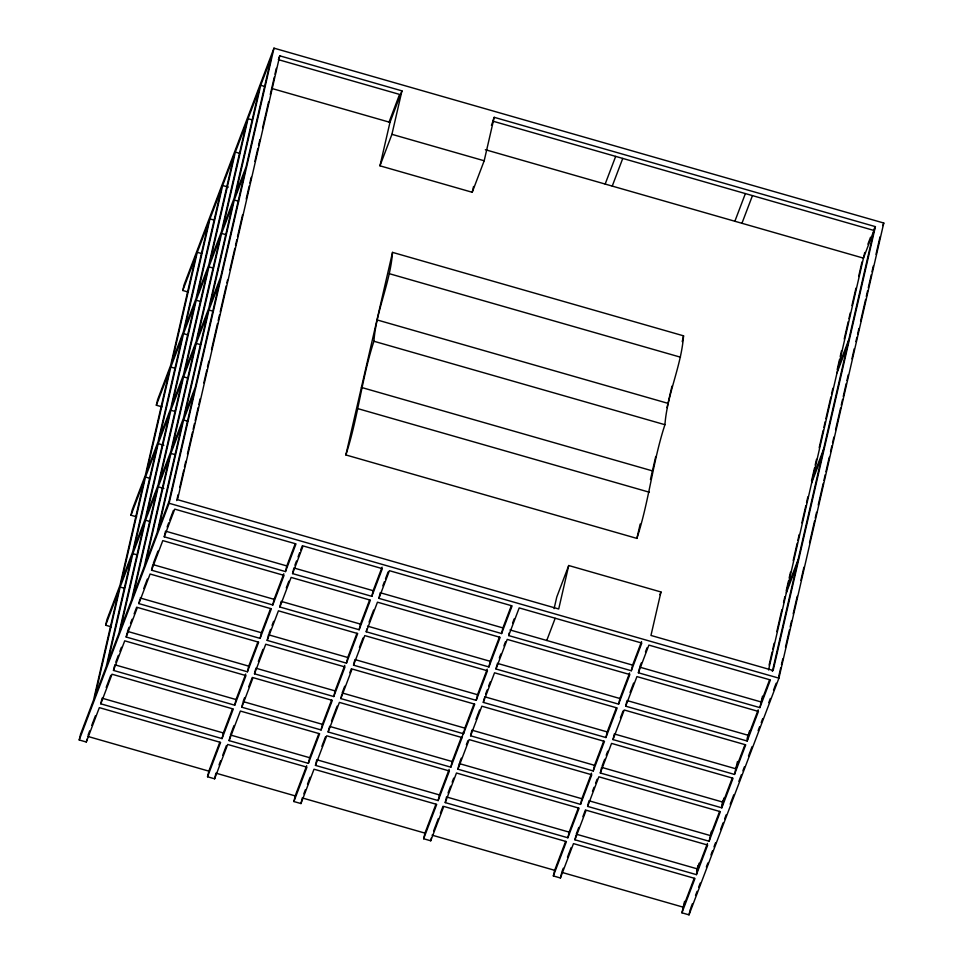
<?xml version="1.0" encoding="UTF-8"?>
<svg xmlns="http://www.w3.org/2000/svg" width="963" height="963" viewBox="0 0 963 963"><rect width="100%" height="100%" fill="white"/><g stroke="black" fill="none" stroke-linecap="round" stroke-linejoin="round"><path stroke-width="1.44" d="M345.861 454.945C358.092 417.641 361.679 378.555 373.909 341.251C376.172 310.808 390.268 282.809 392.531 252.378L683.549 335.834C681.286 366.277 667.19 394.264 664.927 424.707C652.697 462.011 649.11 501.097 636.88 538.401L345.861 454.945L392.531 252.378M188.447 292.114L182.777 290.489L184.077 284.843L273.986 48.15L883.781 223.031L778.923 678.157L689.014 914.85L681.936 912.816L694.985 878.461L573.479 843.612L560.43 877.979L553.352 875.945L566.4 841.59L443.787 806.416L430.726 840.783L423.648 838.749L436.708 804.394L314.022 769.208L300.962 803.563L293.896 801.541L306.944 767.174L227.665 744.447L214.617 778.802L207.539 776.768L220.587 742.413L99.345 707.636L86.297 742.004L79.219 739.969L80.519 734.336L93.567 699.969L118.702 590.873L105.653 625.228L111.311 626.853M105.653 625.228L106.953 619.582L120.002 585.227L144.053 480.874L130.992 515.229L136.662 516.854M130.992 515.229L132.292 509.583L145.353 475.228L169.392 370.875L156.343 405.23L162.001 406.855M156.343 405.23L157.643 399.585L170.692 365.23L195.826 256.122L182.777 290.489M120.158 587.045L95.012 696.153L106.255 666.565L131.389 557.469L120.158 587.045L124.396 588.273M145.497 477.046L121.458 581.411L132.689 551.823L156.74 447.47L145.497 477.046L149.747 478.274M170.848 367.059L146.797 471.413L158.04 441.824L182.079 337.471L170.848 367.059L175.085 368.275M197.283 252.306L172.148 361.414L183.379 331.826L208.526 222.718L197.283 252.306L201.532 253.522M86.297 742.004L86.947 739.175M132.846 553.641L107.7 662.749L118.943 633.16L144.077 524.053L132.846 553.641L137.095 554.869M158.185 443.642L134.146 548.007L145.377 518.419L169.428 414.066L158.185 443.642L163.854 445.267M183.536 333.643L159.485 438.009L170.728 408.42L194.767 304.067L183.536 333.643L187.785 334.871M209.97 218.902L184.836 328.01L196.067 298.422L221.213 189.314L209.97 218.902L214.219 220.118M100.79 703.821L112.033 674.232L233.287 709.009L222.044 738.597L100.79 703.821L102.09 698.187L223.344 732.951L232.54 708.744M145.533 520.237L120.399 629.345L131.63 599.756L156.776 490.649L145.533 520.237L149.783 521.452M170.872 410.238L146.833 514.603L158.076 485.015L182.115 380.65L170.872 410.238L175.122 411.466M196.223 300.239L172.172 404.604L183.415 375.016L207.466 270.663L196.223 300.239L200.473 301.467M222.658 185.498L197.523 294.606L208.766 265.018L233.901 155.91L222.658 185.498L228.327 187.123M113.478 670.417L124.721 640.828L245.974 675.605L234.731 705.193L113.478 670.417L114.453 666.191M158.221 486.833L133.087 595.941L144.318 566.352L169.464 457.244L158.221 486.833L163.879 488.458M183.572 376.834L159.521 481.199L170.764 451.611L194.803 347.246L183.572 376.834L187.809 378.05M208.911 266.835L184.872 371.2L196.103 341.612L220.154 237.247L208.911 266.835L213.16 268.063M235.345 152.094L210.211 261.202L221.454 231.614L246.588 122.506L235.345 152.094L239.594 153.31M126.177 637.012L137.408 607.424L258.662 642.201L247.419 671.789L126.177 637.012L127.152 632.787M170.908 453.429L145.774 562.536L157.017 532.948L182.151 423.84L170.908 453.429L175.158 454.644M196.259 343.43L172.208 447.795L183.452 418.207L207.49 313.842L196.259 343.43L200.497 344.646M221.598 233.431L197.559 337.796L208.79 308.208L232.841 203.843L221.598 233.431L225.848 234.647M248.033 118.69L222.898 227.798L234.141 198.209L259.276 89.102L248.033 118.69L252.282 119.906M138.865 603.608L150.096 574.02L271.349 608.797L260.106 638.385L138.865 603.608L139.84 599.383M183.596 420.024L158.462 529.132L168.97 501.446L194.117 392.35L183.596 420.024L187.845 421.24M208.947 310.026L184.896 414.391L195.417 386.705L219.456 282.352L208.947 310.026L213.196 311.242M234.286 200.027L210.247 304.392L220.756 276.706L244.807 172.353L234.286 200.027L238.535 201.243M260.732 85.286L235.586 194.394L246.107 166.707L271.241 57.611L260.732 85.286L264.969 86.501M151.552 570.204L162.795 540.616L284.037 575.393L272.794 604.981L151.552 570.204L152.852 564.559M79.219 739.969L169.127 503.276L273.986 48.15M164.24 536.8L174.748 509.126L296.002 543.89L285.493 571.577L164.24 536.8L165.54 531.155L286.793 565.931L295.196 543.794M176.723 500.567L178.059 494.753M179.744 487.483L183.764 470.028M184.439 467.115L185.775 461.289M187.448 454.018L192.48 432.194M193.142 429.293L194.49 423.467M195.164 420.566L198.173 407.469M198.847 404.556L200.184 398.742M203.831 382.937L206.828 369.9M207.502 366.999L208.839 361.197M211.511 349.605L217.518 323.508M218.192 320.619L219.528 314.817M220.19 311.916L226.197 285.83M226.859 282.966L227.509 280.149M229.844 270.037L234.852 248.298M235.514 245.409L236.85 239.606M237.524 236.705L242.532 214.966M246.203 199.016L249.212 185.979M249.874 183.078L251.211 177.276M254.858 161.471L257.867 148.374M258.541 145.461L259.89 139.647M262.562 128.007L268.605 101.825M270.278 94.555L274.299 77.1M274.973 74.187L276.309 68.361M494.2 117.317L484.184 160.773L472.219 192.275L379.964 165.817L391.929 134.326L401.944 90.859L279.764 55.818L177.505 499.665L558.709 608.989L568.724 565.522L660.979 591.98L650.964 635.448L773.145 670.489L875.403 226.642L494.2 117.317L492.743 121.133M207.539 776.768L208.839 771.134L219.805 742.268M222.044 738.597L223.344 732.951M214.617 778.802L215.917 773.157L295.184 795.895L306.679 765.657M234.731 705.193L236.031 699.547L245.734 674.004M229.122 740.631L240.365 711.043L319.632 733.77L308.389 763.358L229.122 740.631L230.097 736.394M247.419 671.789L248.719 666.143L257.915 641.936M241.809 707.215L253.052 677.639L332.319 700.366L321.076 729.954L241.809 707.215L242.784 702.99M260.106 638.385L261.406 632.739L270.603 608.532M254.497 673.811L265.74 644.235L345.007 666.962L333.776 696.55L254.497 673.811L255.472 669.586M272.794 604.981L274.094 599.335L283.808 573.779M267.184 640.407L278.427 610.819L357.694 633.558L346.463 663.146L267.184 640.407L268.484 634.773L347.763 657.5L356.96 633.293M285.493 571.577L286.793 565.931M379.964 165.817L389.979 122.349L401.944 90.859M279.872 607.003L291.115 577.415L370.382 600.154L359.151 629.742L279.872 607.003L281.172 601.369L360.451 624.096L369.648 599.889M292.571 573.599L303.08 545.925L382.347 568.652L371.838 596.338L292.571 573.599L293.871 567.965L373.138 590.692L382.07 567.171M293.896 801.541L295.184 795.895M308.389 763.358L309.689 757.725L318.885 733.517M300.962 803.563L302.262 797.93L424.948 833.115L435.914 804.249M321.076 729.954L322.376 724.32L331.573 700.101M315.467 765.392L326.71 735.804L449.396 770.99L438.153 800.578L315.467 765.392L316.767 759.747L439.453 794.932L449.155 769.377M333.776 696.55L335.064 690.904L344.778 665.361M463.384 731.94L462.084 737.586L450.84 767.174L328.154 731.988L329.129 727.751M346.463 663.146L347.763 657.5M340.842 698.584L352.085 668.996L474.771 704.182L463.528 733.758L340.842 698.584L341.817 694.347M359.151 629.742L360.451 624.096M353.541 665.18L364.772 635.592L487.459 670.778L476.228 700.354L353.541 665.18L354.516 660.943M371.838 596.338L373.138 590.692M366.229 631.764L377.46 602.188L500.146 637.362L488.915 666.95L366.229 631.764L366.879 628.947M472.219 192.275L473.555 186.485M378.916 598.36L389.425 570.686L512.111 605.871L501.603 633.546L378.916 598.36L380.216 592.726L502.903 627.912L511.317 605.763M423.648 838.749L424.948 833.115M438.153 800.578L439.453 794.932M430.726 840.783L431.376 837.954M450.84 767.174L452.141 761.528L461.337 737.321M445.231 802.6L456.474 773.012L579.1 808.186L567.857 837.774L445.231 802.6L446.531 796.967L569.157 832.128L578.354 807.921M463.528 733.758L464.828 728.124L474.025 703.917M457.919 769.196L469.162 739.608L591.788 774.782L580.545 804.37L457.919 769.196L459.219 763.563L581.845 798.724L591.547 773.169M476.228 700.354L477.528 694.72L487.23 669.165M470.606 735.792L481.849 706.204L604.475 741.378L593.232 770.966L470.606 735.792L471.906 730.159L594.532 765.32L603.729 741.113M488.915 666.95L490.215 661.316L499.412 637.109M483.306 702.388L494.537 672.8L617.163 707.974L605.92 737.55L483.306 702.388L484.281 698.163M501.603 633.546L502.903 627.912M495.993 668.984L507.224 639.396L629.85 674.557L618.607 704.146L495.993 668.984L496.968 664.759M508.681 635.58L519.189 607.906L641.815 643.067L631.307 670.742L508.681 635.58L509.331 632.763M554.098 608.616L556.77 597.024L568.724 565.522M553.352 875.945L554.652 870.311L565.618 841.445M567.857 837.774L569.157 832.128M636.88 538.401L640.19 524.041M650.446 479.502L655.743 456.51M666.998 407.662L671.969 386.115M682.225 341.576L683.549 335.834M560.43 877.979L561.405 873.742M580.545 804.37L581.845 798.724M574.935 839.796L586.166 810.208L707.673 845.057L696.43 874.645L574.935 839.796L575.91 835.571M593.232 770.966L594.532 765.32M587.623 806.392L598.866 776.804L720.36 811.653L709.117 841.241L587.623 806.392L588.598 802.167M605.92 737.55L607.22 731.916L616.416 707.709M600.31 772.988L611.553 743.4L733.048 778.248L721.817 807.837L600.31 772.988L601.61 767.355L723.117 802.191L732.301 777.984M618.607 704.146L619.907 698.512L629.621 672.956M612.998 739.584L624.241 709.996L745.735 744.844L734.504 774.433L612.998 739.584L614.298 733.95L735.804 768.787L745.001 744.58M631.307 670.742L632.607 665.108L641.539 641.575M625.685 706.18L636.928 676.592L758.435 711.44L747.192 741.029L625.685 706.18L626.66 701.955M638.385 672.776L648.893 645.102L770.388 679.938L759.879 707.624L638.385 672.776L639.348 668.551M681.936 912.816L684.573 901.356M696.622 871.371L697.958 865.544M696.43 874.645L699.078 863.185M689.014 914.85L690.302 909.204M709.117 841.241L711.428 831.238M721.66 806.007L722.996 800.193M721.817 807.837L724.116 797.833M734.504 774.433L737.477 761.516M747.035 739.199L748.046 734.841M747.192 741.029L749.491 731.025M769.112 665.06L772.133 651.975M772.795 649.062L774.144 643.248M776.828 631.608L781.848 609.784M783.521 602.513L784.869 596.699M786.169 591.053L788.504 580.906M789.166 578.005L790.503 572.215M793.175 560.61L797.183 543.228M797.858 540.327L799.194 534.525M801.866 522.933L805.875 505.539M806.537 502.638L807.873 496.836M811.508 481.055L814.517 468.006M815.18 465.117L816.516 459.315M819.188 447.723L823.196 430.329M823.871 427.428L825.207 421.625M825.869 418.724L830.876 396.985M831.551 394.096L832.887 388.294M837.196 369.599L839.543 359.416M840.205 356.515L841.554 350.688M844.226 339.048L848.247 321.594M848.921 318.693L850.269 312.867M851.942 305.596L855.963 288.142M858.647 276.501L861.993 261.948M759.879 707.624L762.515 696.165M768.558 669.971L864.75 252.499M772.362 671.392L874.609 227.641M778.766 676.327L780.776 667.6M781.45 664.699L782.799 658.873M785.471 647.232L789.491 629.778M790.166 626.865L791.502 621.051M793.187 613.78L797.208 596.326M800.891 580.316L803.912 567.231M809.546 542.747L814.554 521.007M815.228 518.106L816.564 512.304M818.237 505.057L823.245 483.318M823.907 480.417L825.243 474.627M825.917 471.726L829.251 457.232M830.551 451.587L831.888 445.797M832.562 442.896L833.898 437.094M835.559 429.847L840.567 408.107M841.241 405.206L842.577 399.404M843.239 396.515L846.248 383.467M846.922 380.566L848.259 374.776M851.93 358.826L854.265 348.678M855.902 341.588L856.901 337.231M857.576 334.317L858.912 328.503M860.585 321.221L865.617 299.409M866.291 296.496L867.627 290.682M868.301 287.768L871.31 274.672M871.984 271.759L873.333 265.944M876.005 254.304L880.026 236.85M278.801 58.37L279.764 55.818M88.115 734.986L89.679 730.857M91.762 725.368L95.421 715.75M106.183 687.426L110.781 675.316M115.801 662.087L118.353 655.37M119.894 651.325L121.422 647.292M129.006 627.334L127.477 631.379L248.719 666.143M130.535 623.302L132.063 619.269M134.11 613.888L136.662 607.172M143.74 588.549L147.315 579.136M153.358 563.223L157.956 551.113M167.117 527.014L168.694 522.861M169.741 520.092L173.424 510.402M389.052 122.084L399.573 94.41L278.319 59.634M219.046 764.911L220.611 760.794M222.706 755.293L226.353 745.675M233.997 725.572L230.422 734.986L309.689 757.725M244.638 697.549L243.109 701.582L322.376 724.32M248.731 686.788L252.306 677.374M258.349 661.449L262.947 649.351M269.002 633.425L270.531 629.393M272.06 625.36L273.6 621.328M286.288 587.924L288.84 581.195M294.919 565.197L296.496 561.044M298.073 556.891L299.649 552.738M300.697 549.969L302.274 545.816M491.419 125.359L492.996 121.206L873.959 230.458M303.839 793.801L305.403 789.684M307.486 784.183L310.098 777.31M321.883 746.301L325.458 736.888M331.501 720.962L337.122 706.168M344.706 686.21L342.142 692.939L464.828 728.124M349.81 672.764L351.339 668.731M359.44 647.425L363.015 638.012M369.058 622.098L373.656 609.988M382.841 585.805L384.418 581.652M385.477 578.883L388.101 571.962M328.154 731.988L339.397 702.4L462.084 737.586M605.161 184.065L615.682 156.391M612.239 186.1L622.76 158.413M433.591 831.021L438.297 818.646M440.38 813.145L442.992 806.284M448.06 792.934L450.624 786.205M452.153 782.173L453.681 778.14M459.736 762.215L461.265 758.182M466.369 744.736L467.91 740.691M475.999 719.397L479.574 709.984M485.617 694.058L487.158 690.026M488.686 685.993L490.215 681.96M499.328 657.97L500.868 653.925M503.926 645.86L505.467 641.827M512.605 623.025L514.182 618.872M546.755 640.479L555.157 618.342M734.865 221.261L745.386 193.587M741.943 223.296L752.464 195.609M659.944 594.725L660.979 591.98M563.295 868.217L561.73 872.334L683.236 907.182L694.191 878.316M567.472 857.214L571.131 847.596M578.787 827.434L576.235 834.163L697.73 868.999L707.444 843.456M582.868 816.672L585.432 809.955M592.498 791.345L594.027 787.301M595.567 783.268L597.096 779.236M602.116 766.006L604.68 759.277M606.209 755.245L607.737 751.212M620.425 717.808L622.989 711.079M630.055 692.469L633.63 683.056M641.25 662.977L639.673 667.13L761.179 701.979L769.593 679.842M645.463 651.915L647.04 647.762M867.904 244.193L870.528 237.271M875.403 226.642L863.45 258.132L485.364 149.71M882.818 225.571L883.781 223.031M838.304 367.24L848.824 339.566M837.003 372.874L847.524 345.199M812.965 477.239L823.473 449.565M811.665 482.872L822.173 455.198M787.614 587.237L798.134 559.563M786.314 592.871L796.834 565.197M719.614 811.388L710.417 835.595L588.923 800.759M758.194 709.827L748.492 735.383L626.985 700.534M690.832 907.832L692.397 903.715M695.527 895.47L697.092 891.341M698.657 887.224L700.233 883.095M706.348 867.001L707.877 862.968M710.935 854.891L712.476 850.859M714.004 846.826L715.533 842.794M720.565 829.564L723.117 822.835M724.658 818.803L726.186 814.77M730.183 804.225L733.77 794.812M738.874 781.366L741.426 774.637M742.882 770.821L744.411 766.789M748.492 756.027L752.079 746.614M758.122 730.688L759.651 726.656M761.191 722.623L762.72 718.591M768.787 702.629L770.364 698.476M773.518 690.17L776.142 683.249M272.132 88.56L389.979 122.349M391.929 134.326L484.184 160.773M389.473 273.733L680.48 357.189M376.978 319.897L667.997 403.353M373.909 341.251L664.927 424.707M361.414 387.427L652.433 470.883M358.356 408.781L649.375 492.237M169.127 503.276L778.923 678.157M509.981 629.934L632.607 665.108M154.297 564.98L274.094 599.335M367.529 626.131L490.215 661.316M497.293 663.338L619.907 698.512M140.165 597.975L261.406 632.739M354.841 659.535L477.528 694.72M484.606 696.755L607.22 731.916M255.797 668.178L335.064 690.904M114.778 664.783L236.031 699.547M329.454 726.343L452.141 761.528M87.597 736.358L208.839 771.134M432.026 835.138L554.652 870.311"/></g></svg>
